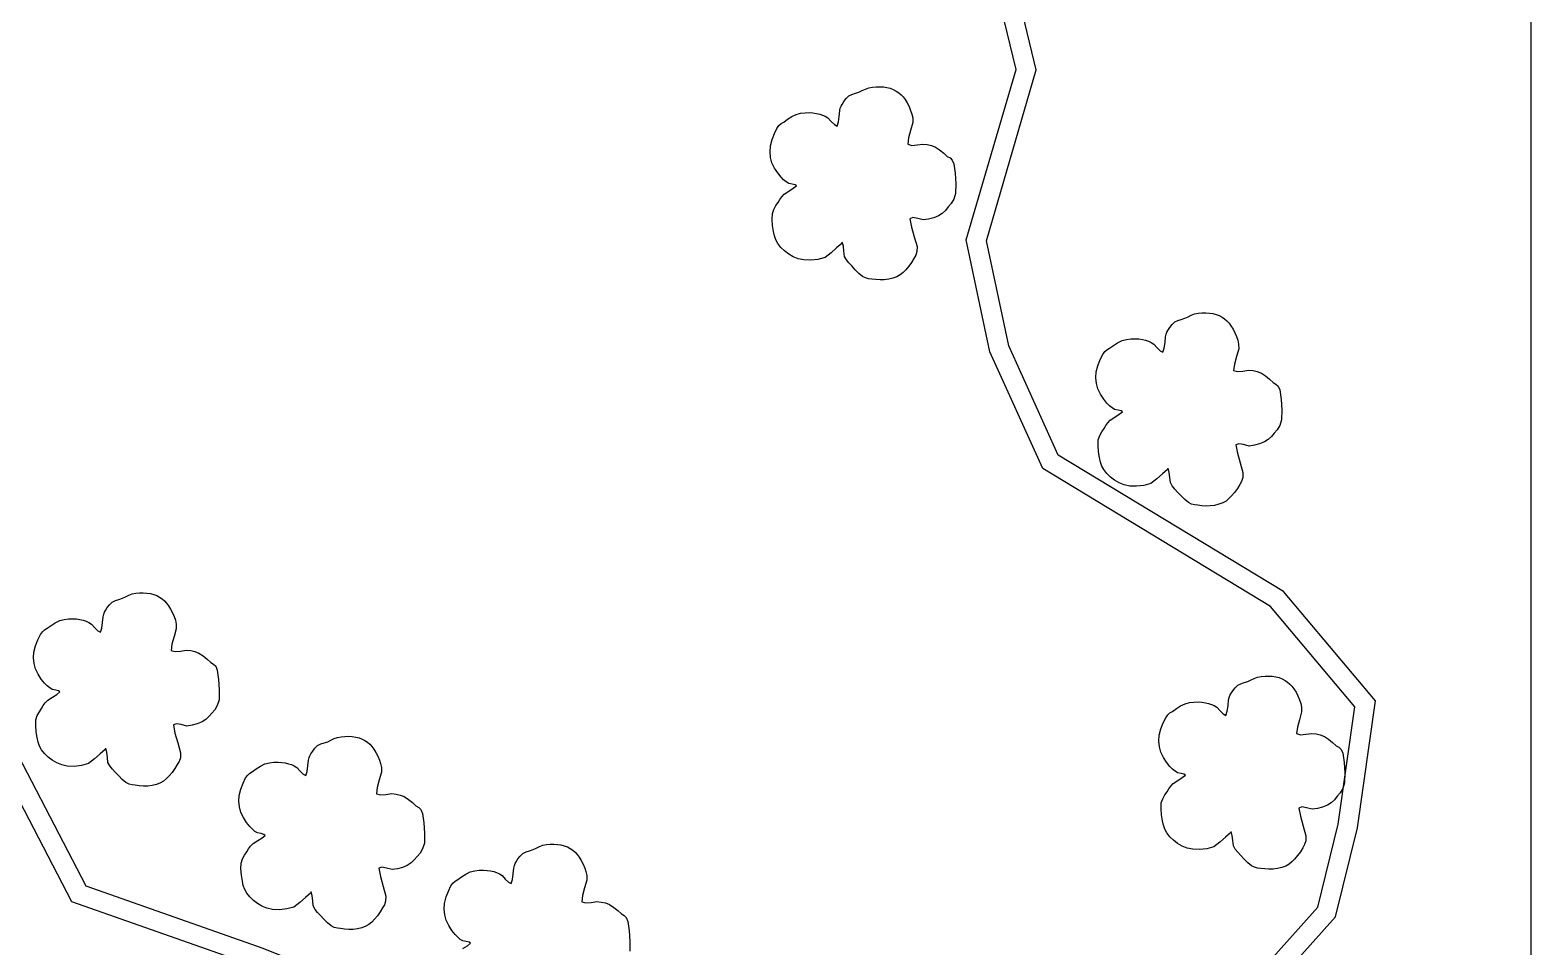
# Model space of a CAD drawing. Header units: millimetres. Extents: x 733975 to 738430, y 7821792 to 7824942.
# Drawn here: x 737269.8 to 737500, y 7823454.3 to 7823595 of the extents above; entities that cross this region are included whole.
import ezdxf

# ---------------------------------------------------------------- set-up
doc = ezdxf.new("R2010")
doc.units = ezdxf.units.MM
doc.linetypes.add('CONTINUO', pattern=[0])
for name, color, linetype in [("CURSOS_D'AGUA", 174, 'Continuous'), ('MALHA', 8, 'Continuous'), ('MATO', 3, 'Continuous')]:
    doc.layers.add(name, color=color, linetype=linetype)

msp = doc.modelspace()

# ---------------------------------------------------------------- linework, layer by layer
at = {"layer": "CURSOS_D'AGUA", "color": 174, "linetype": 'Continuous'}
for points in [[(737472.5, 7823224.06), (737481.73, 7823238.42), (737479.7, 7823252.69), (737423.23, 7823311.79), (737423.33, 7823317.38), (737426.91, 7823340.08), (737434.05, 7823376.95), (737450.57, 7823437.19), (737470.03, 7823458.97), (737473.38, 7823472.61), (737476.14, 7823492.1), (737462.04, 7823508.86), (737427.45, 7823529.81), (737419.88, 7823546.57), (737416.46, 7823562.71), (737424.11, 7823588.92), (737420.01, 7823605.94), (737420.49, 7823616.6), (737424.37, 7823635.25), (737427.14, 7823653.08)], [(737264.39, 7823490.43), (737278.3, 7823463.71), (737305.47, 7823454.12), (737323.82, 7823446.78), (737332.53, 7823434.58), (737348.14, 7823417.33), (737375.54, 7823411.67), (737370.12, 7823384.72), (737383.31, 7823365.21), (737396.11, 7823343.35), (737420.84, 7823319.75), (737423.95, 7823340.59), (737431.12, 7823377.63), (737447.87, 7823438.67), (737467.3, 7823460.42), (737470.43, 7823473.18), (737472.98, 7823491.19), (737460.06, 7823506.55), (737425.1, 7823527.73), (737417.01, 7823545.63), (737413.37, 7823562.82), (737421.01, 7823588.99), (737416.99, 7823605.65)], [(737471.01, 7823227.31), (737478.6, 7823239.1), (737476.86, 7823251.31), (737420.2, 7823310.61), (737420.3, 7823316.12), (737393.73, 7823341.47), (737380.77, 7823363.61), (737366.93, 7823384.08), (737372.01, 7823409.33), (737346.57, 7823414.59), (737330.19, 7823432.69), (737321.89, 7823444.32), (737304.41, 7823451.31), (737276.18, 7823461.27), (737262.32, 7823487.89)]]:
    msp.add_lwpolyline(points, dxfattribs=at)
at = {"layer": 'MALHA', "color": 8}
msp.add_lwpolyline([(737500, 7824791.84), (737500, 7822459), (737500, 7822246.79)], dxfattribs=at)
at = {"layer": 'MATO', "color": 94, "linetype": 'CONTINUO'}
for points in [[(737394.27, 7823562.28, 0), (737393.49, 7823561.61, 0), (737392.64, 7823560.85, 0), (737391.71, 7823560.13, 0), (737390.62, 7823559.83, 0), (737389.52, 7823559.72, 0), (737388.45, 7823559.76, 0), (737387.59, 7823559.94, 0), (737386.82, 7823560.25, 0), (737386.14, 7823560.66, 0), (737385.5, 7823561.14, 0), (737384.95, 7823561.68, 0), (737384.49, 7823562.27, 0), (737384.18, 7823562.83, 0), (737383.96, 7823563.44, 0), (737383.81, 7823564.12, 0), (737383.67, 7823565.03, 0), (737383.6, 7823565.97, 0), (737383.63, 7823566.86, 0), (737383.86, 7823567.52, 0), (737384.16, 7823568.09, 0), (737384.52, 7823568.59, 0), (737384.78, 7823569.04, 0), (737385.08, 7823569.46, 0), (737385.45, 7823569.86, 0), (737386.17, 7823570.33, 0), (737386.84, 7823570.76, 0), (737387.32, 7823571.13, 0), (737387.11, 7823571.28, 0), (737386.68, 7823571.39, 0), (737386.13, 7823571.51, 0), (737385.75, 7823571.74, 0), (737385.36, 7823572.06, 0), (737384.96, 7823572.48, 0), (737384.45, 7823573.11, 0), (737383.98, 7823573.85, 0), (737383.57, 7823574.66, 0), (737383.36, 7823575.49, 0), (737383.28, 7823576.36, 0), (737383.33, 7823577.25, 0), (737383.58, 7823578.23, 0), (737383.93, 7823579.16, 0), (737384.32, 7823579.95, 0), (737384.63, 7823580.37, 0), (737384.97, 7823580.67, 0), (737385.37, 7823580.92, 0), (737385.95, 7823581.34, 0), (737386.6, 7823581.75, 0), (737387.28, 7823582.09, 0), (737387.96, 7823582.26, 0), (737388.64, 7823582.34, 0), (737389.29, 7823582.36, 0), (737389.86, 7823582.33, 0), (737390.4, 7823582.25, 0), (737390.89, 7823582.13, 0), (737391.33, 7823581.99, 0), (737391.74, 7823581.8, 0), (737392.16, 7823581.54, 0), (737392.66, 7823580.99, 0), (737393.14, 7823580.53, 0), (737393.55, 7823580.3, 0), (737393.75, 7823580.94, 0), (737393.88, 7823581.79, 0), (737393.97, 7823582.67, 0), (737394.05, 7823583.06, 0), (737394.16, 7823583.35, 0), (737394.32, 7823583.62, 0), (737394.6, 7823584.07, 0), (737394.95, 7823584.52, 0), (737395.36, 7823584.93, 0), (737395.84, 7823585.16, 0), (737396.37, 7823585.34, 0), (737396.9, 7823585.5, 0), (737397.4, 7823585.74, 0), (737397.9, 7823585.97, 0), (737398.41, 7823586.17, 0), (737398.97, 7823586.27, 0), (737399.54, 7823586.32, 0), (737400.11, 7823586.33, 0), (737400.66, 7823586.3, 0), (737401.2, 7823586.22, 0), (737401.71, 7823586.1, 0), (737402.18, 7823585.91, 0), (737402.62, 7823585.68, 0), (737403.02, 7823585.41, 0), (737403.37, 7823585.11, 0), (737403.69, 7823584.77, 0), (737403.99, 7823584.36, 0), (737404.3, 7823583.85, 0), (737404.59, 7823583.29, 0), (737404.83, 7823582.69, 0), (737405.03, 7823582.15, 0), (737405.15, 7823581.55, 0), (737405.17, 7823580.83, 0), (737404.82, 7823579.64, 0), (737404.51, 7823578.48, 0), (737404.39, 7823577.51, 0), (737405, 7823577.34, 0), (737405.82, 7823577.4, 0), (737406.72, 7823577.54, 0), (737407.39, 7823577.47, 0), (737408.03, 7823577.32, 0), (737408.64, 7823577.08, 0), (737409.29, 7823576.65, 0), (737409.91, 7823576.15, 0), (737410.46, 7823575.64, 0), (737410.88, 7823575.41, 0), (737411.21, 7823575.08, 0), (737411.46, 7823574.5, 0), (737411.67, 7823573.06, 0), (737411.77, 7823571.46, 0), (737411.73, 7823569.93, 0), (737411.46, 7823569.06, 0), (737411.08, 7823568.4, 0), (737410.61, 7823567.88, 0), (737410.18, 7823567.35, 0), (737409.69, 7823566.89, 0), (737409.13, 7823566.52, 0), (737408.38, 7823566.22, 0), (737407.59, 7823566.02, 0), (737406.78, 7823565.89, 0), (737405.92, 7823566.12, 0), (737405.2, 7823566.25, 0), (737404.73, 7823566.07, 0), (737404.98, 7823564.8, 0), (737405.4, 7823563.3, 0), (737405.83, 7823561.81, 0), (737405.79, 7823561.04, 0), (737405.61, 7823560.47, 0), (737405.32, 7823559.99, 0), (737404.96, 7823559.37, 0), (737404.54, 7823558.79, 0), (737404.09, 7823558.25, 0), (737403.67, 7823557.82, 0), (737403.23, 7823557.46, 0), (737402.73, 7823557.17, 0), (737402.12, 7823556.95, 0), (737401.47, 7823556.79, 0), (737400.8, 7823556.7, 0), (737400.14, 7823556.68, 0), (737399.5, 7823556.73, 0), (737398.89, 7823556.81, 0), (737398.39, 7823556.87, 0), (737397.92, 7823556.99, 0), (737397.45, 7823557.22, 0), (737396.89, 7823557.69, 0), (737396.33, 7823558.25, 0), (737395.81, 7823558.83, 0), (737395.36, 7823559.29, 0), (737394.99, 7823559.77, 0), (737394.69, 7823560.29, 0), (737394.6, 7823561.09, 0), (737394.52, 7823561.86, 0), (737394.35, 7823562.5, 0)], [(737444.26, 7823527.58, 0), (737443.48, 7823526.91, 0), (737442.63, 7823526.15, 0), (737441.7, 7823525.43, 0), (737440.61, 7823525.14, 0), (737439.51, 7823525.02, 0), (737438.45, 7823525.06, 0), (737437.58, 7823525.24, 0), (737436.81, 7823525.55, 0), (737436.13, 7823525.96, 0), (737435.49, 7823526.44, 0), (737434.94, 7823526.99, 0), (737434.48, 7823527.57, 0), (737434.17, 7823528.13, 0), (737433.95, 7823528.74, 0), (737433.81, 7823529.43, 0), (737433.66, 7823530.33, 0), (737433.59, 7823531.27, 0), (737433.62, 7823532.16, 0), (737433.85, 7823532.82, 0), (737434.16, 7823533.39, 0), (737434.51, 7823533.89, 0), (737434.77, 7823534.34, 0), (737435.07, 7823534.76, 0), (737435.44, 7823535.16, 0), (737436.16, 7823535.63, 0), (737436.84, 7823536.07, 0), (737437.32, 7823536.43, 0), (737437.11, 7823536.59, 0), (737436.67, 7823536.69, 0), (737436.12, 7823536.81, 0), (737435.74, 7823537.04, 0), (737435.35, 7823537.36, 0), (737434.95, 7823537.78, 0), (737434.45, 7823538.41, 0), (737433.97, 7823539.15, 0), (737433.57, 7823539.96, 0), (737433.35, 7823540.8, 0), (737433.27, 7823541.66, 0), (737433.32, 7823542.56, 0), (737433.57, 7823543.53, 0), (737433.92, 7823544.46, 0), (737434.32, 7823545.26, 0), (737434.62, 7823545.68, 0), (737434.96, 7823545.97, 0), (737435.36, 7823546.22, 0), (737435.94, 7823546.64, 0), (737436.59, 7823547.05, 0), (737437.27, 7823547.39, 0), (737437.96, 7823547.56, 0), (737438.63, 7823547.65, 0), (737439.28, 7823547.66, 0), (737439.86, 7823547.63, 0), (737440.39, 7823547.55, 0), (737440.88, 7823547.43, 0), (737441.32, 7823547.29, 0), (737441.74, 7823547.1, 0), (737442.15, 7823546.84, 0), (737442.66, 7823546.29, 0), (737443.13, 7823545.83, 0), (737443.54, 7823545.6, 0), (737443.74, 7823546.24, 0), (737443.87, 7823547.09, 0), (737443.96, 7823547.97, 0), (737444.05, 7823548.36, 0), (737444.16, 7823548.65, 0), (737444.31, 7823548.92, 0), (737444.59, 7823549.37, 0), (737444.94, 7823549.83, 0), (737445.35, 7823550.24, 0), (737445.84, 7823550.47, 0), (737446.36, 7823550.64, 0), (737446.9, 7823550.8, 0), (737447.39, 7823551.04, 0), (737447.89, 7823551.28, 0), (737448.4, 7823551.47, 0), (737448.96, 7823551.57, 0), (737449.53, 7823551.62, 0), (737450.1, 7823551.63, 0), (737450.66, 7823551.6, 0), (737451.19, 7823551.52, 0), (737451.71, 7823551.4, 0), (737452.18, 7823551.21, 0), (737452.61, 7823550.98, 0), (737453.01, 7823550.71, 0), (737453.36, 7823550.41, 0), (737453.68, 7823550.07, 0), (737453.98, 7823549.66, 0), (737454.29, 7823549.15, 0), (737454.58, 7823548.59, 0), (737454.83, 7823547.99, 0), (737455.02, 7823547.45, 0), (737455.14, 7823546.85, 0), (737455.16, 7823546.13, 0), (737454.82, 7823544.95, 0), (737454.51, 7823543.78, 0), (737454.39, 7823542.81, 0), (737454.99, 7823542.64, 0), (737455.81, 7823542.7, 0), (737456.71, 7823542.84, 0), (737457.38, 7823542.77, 0), (737458.02, 7823542.62, 0), (737458.64, 7823542.38, 0), (737459.29, 7823541.95, 0), (737459.9, 7823541.46, 0), (737460.45, 7823540.95, 0), (737460.87, 7823540.71, 0), (737461.2, 7823540.38, 0), (737461.45, 7823539.8, 0), (737461.66, 7823538.36, 0), (737461.76, 7823536.76, 0), (737461.73, 7823535.23, 0), (737461.46, 7823534.36, 0), (737461.07, 7823533.7, 0), (737460.61, 7823533.18, 0), (737460.18, 7823532.65, 0), (737459.69, 7823532.19, 0), (737459.12, 7823531.82, 0), (737458.38, 7823531.53, 0), (737457.58, 7823531.32, 0), (737456.78, 7823531.19, 0), (737455.92, 7823531.42, 0), (737455.2, 7823531.55, 0), (737454.72, 7823531.37, 0), (737454.97, 7823530.11, 0), (737455.4, 7823528.6, 0), (737455.82, 7823527.11, 0), (737455.79, 7823526.35, 0), (737455.61, 7823525.77, 0), (737455.32, 7823525.29, 0), (737454.96, 7823524.67, 0), (737454.54, 7823524.09, 0), (737454.08, 7823523.55, 0), (737453.67, 7823523.12, 0), (737453.22, 7823522.76, 0), (737452.72, 7823522.47, 0), (737452.12, 7823522.25, 0), (737451.46, 7823522.09, 0), (737450.79, 7823522, 0), (737450.13, 7823521.98, 0), (737449.49, 7823522.03, 0), (737448.88, 7823522.11, 0), (737448.38, 7823522.17, 0), (737447.91, 7823522.3, 0), (737447.45, 7823522.52, 0), (737446.88, 7823522.99, 0), (737446.33, 7823523.55, 0), (737445.8, 7823524.14, 0), (737445.36, 7823524.59, 0), (737444.98, 7823525.07, 0), (737444.68, 7823525.59, 0), (737444.6, 7823526.39, 0), (737444.51, 7823527.16, 0), (737444.34, 7823527.8, 0)], [(737281.28, 7823484.61, 0), (737280.5, 7823483.94, 0), (737279.65, 7823483.17, 0), (737278.72, 7823482.46, 0), (737277.64, 7823482.16, 0), (737276.53, 7823482.04, 0), (737275.47, 7823482.09, 0), (737274.61, 7823482.27, 0), (737273.84, 7823482.58, 0), (737273.15, 7823482.99, 0), (737272.51, 7823483.47, 0), (737271.96, 7823484.01, 0), (737271.51, 7823484.6, 0), (737271.2, 7823485.16, 0), (737270.98, 7823485.77, 0), (737270.83, 7823486.45, 0), (737270.68, 7823487.36, 0), (737270.62, 7823488.29, 0), (737270.64, 7823489.19, 0), (737270.87, 7823489.85, 0), (737271.18, 7823490.42, 0), (737271.53, 7823490.91, 0), (737271.79, 7823491.37, 0), (737272.09, 7823491.79, 0), (737272.47, 7823492.19, 0), (737273.18, 7823492.66, 0), (737273.86, 7823493.09, 0), (737274.34, 7823493.46, 0), (737274.13, 7823493.61, 0), (737273.69, 7823493.72, 0), (737273.15, 7823493.84, 0), (737272.77, 7823494.07, 0), (737272.38, 7823494.38, 0), (737271.97, 7823494.81, 0), (737271.47, 7823495.44, 0), (737270.99, 7823496.18, 0), (737270.59, 7823496.99, 0), (737270.38, 7823497.82, 0), (737270.29, 7823498.69, 0), (737270.34, 7823499.58, 0), (737270.59, 7823500.56, 0), (737270.94, 7823501.48, 0), (737271.34, 7823502.28, 0), (737271.64, 7823502.7, 0), (737271.98, 7823503, 0), (737272.39, 7823503.25, 0), (737272.97, 7823503.67, 0), (737273.61, 7823504.07, 0), (737274.3, 7823504.42, 0), (737274.98, 7823504.59, 0), (737275.65, 7823504.67, 0), (737276.3, 7823504.69, 0), (737276.88, 7823504.66, 0), (737277.41, 7823504.58, 0), (737277.91, 7823504.46, 0), (737278.34, 7823504.32, 0), (737278.76, 7823504.13, 0), (737279.17, 7823503.87, 0), (737279.68, 7823503.32, 0), (737280.15, 7823502.85, 0), (737280.56, 7823502.63, 0), (737280.77, 7823503.27, 0), (737280.89, 7823504.12, 0), (737280.98, 7823505, 0), (737281.07, 7823505.39, 0), (737281.18, 7823505.68, 0), (737281.34, 7823505.95, 0), (737281.61, 7823506.4, 0), (737281.96, 7823506.85, 0), (737282.37, 7823507.26, 0), (737282.86, 7823507.49, 0), (737283.38, 7823507.67, 0), (737283.92, 7823507.83, 0), (737284.41, 7823508.07, 0), (737284.91, 7823508.3, 0), (737285.43, 7823508.5, 0), (737285.99, 7823508.6, 0), (737286.56, 7823508.65, 0), (737287.12, 7823508.65, 0), (737287.68, 7823508.62, 0), (737288.22, 7823508.55, 0), (737288.73, 7823508.43, 0), (737289.2, 7823508.24, 0), (737289.63, 7823508.01, 0), (737290.03, 7823507.74, 0), (737290.38, 7823507.44, 0), (737290.7, 7823507.1, 0), (737291, 7823506.69, 0), (737291.32, 7823506.18, 0), (737291.6, 7823505.62, 0), (737291.85, 7823505.02, 0), (737292.05, 7823504.48, 0), (737292.16, 7823503.87, 0), (737292.18, 7823503.15, 0), (737291.84, 7823501.97, 0), (737291.53, 7823500.81, 0), (737291.41, 7823499.84, 0), (737292.01, 7823499.67, 0), (737292.83, 7823499.73, 0), (737293.74, 7823499.87, 0), (737294.41, 7823499.8, 0), (737295.04, 7823499.65, 0), (737295.66, 7823499.41, 0), (737296.31, 7823498.98, 0), (737296.92, 7823498.48, 0), (737297.47, 7823497.97, 0), (737297.89, 7823497.74, 0), (737298.23, 7823497.4, 0), (737298.48, 7823496.82, 0), (737298.68, 7823495.39, 0), (737298.78, 7823493.79, 0), (737298.75, 7823492.25, 0), (737298.48, 7823491.38, 0), (737298.09, 7823490.72, 0), (737297.63, 7823490.21, 0), (737297.2, 7823489.68, 0), (737296.71, 7823489.22, 0), (737296.14, 7823488.85, 0), (737295.4, 7823488.55, 0), (737294.6, 7823488.34, 0), (737293.8, 7823488.22, 0), (737292.94, 7823488.45, 0), (737292.22, 7823488.58, 0), (737291.74, 7823488.4, 0), (737291.99, 7823487.13, 0), (737292.42, 7823485.63, 0), (737292.84, 7823484.13, 0), (737292.81, 7823483.37, 0), (737292.63, 7823482.8, 0), (737292.34, 7823482.32, 0), (737291.98, 7823481.7, 0), (737291.56, 7823481.11, 0), (737291.1, 7823480.58, 0), (737290.69, 7823480.15, 0), (737290.24, 7823479.79, 0), (737289.75, 7823479.5, 0), (737289.14, 7823479.27, 0), (737288.49, 7823479.12, 0), (737287.82, 7823479.02, 0), (737287.15, 7823479.01, 0), (737286.51, 7823479.05, 0), (737285.9, 7823479.14, 0), (737285.41, 7823479.2, 0), (737284.94, 7823479.32, 0), (737284.47, 7823479.55, 0), (737283.91, 7823480.02, 0), (737283.35, 7823480.57, 0), (737282.82, 7823481.16, 0), (737282.38, 7823481.62, 0), (737282, 7823482.1, 0), (737281.7, 7823482.62, 0), (737281.62, 7823483.42, 0), (737281.53, 7823484.19, 0), (737281.36, 7823484.83, 0)], [(737453.92, 7823471.84, 0), (737453.15, 7823471.17, 0), (737452.29, 7823470.41, 0), (737451.36, 7823469.69, 0), (737450.28, 7823469.39, 0), (737449.17, 7823469.28, 0), (737448.11, 7823469.32, 0), (737447.25, 7823469.5, 0), (737446.48, 7823469.81, 0), (737445.79, 7823470.22, 0), (737445.16, 7823470.7, 0), (737444.6, 7823471.24, 0), (737444.15, 7823471.83, 0), (737443.84, 7823472.39, 0), (737443.62, 7823473, 0), (737443.47, 7823473.68, 0), (737443.32, 7823474.59, 0), (737443.26, 7823475.53, 0), (737443.28, 7823476.42, 0), (737443.51, 7823477.08, 0), (737443.82, 7823477.65, 0), (737444.17, 7823478.15, 0), (737444.43, 7823478.6, 0), (737444.73, 7823479.02, 0), (737445.11, 7823479.42, 0), (737445.82, 7823479.89, 0), (737446.5, 7823480.32, 0), (737446.98, 7823480.69, 0), (737446.77, 7823480.84, 0), (737446.34, 7823480.95, 0), (737445.79, 7823481.07, 0), (737445.41, 7823481.3, 0), (737445.02, 7823481.62, 0), (737444.61, 7823482.04, 0), (737444.11, 7823482.67, 0), (737443.63, 7823483.41, 0), (737443.23, 7823484.22, 0), (737443.02, 7823485.05, 0), (737442.93, 7823485.92, 0), (737442.98, 7823486.81, 0), (737443.23, 7823487.79, 0), (737443.58, 7823488.72, 0), (737443.98, 7823489.51, 0), (737444.28, 7823489.93, 0), (737444.62, 7823490.23, 0), (737445.03, 7823490.48, 0), (737445.61, 7823490.9, 0), (737446.25, 7823491.31, 0), (737446.94, 7823491.65, 0), (737447.62, 7823491.82, 0), (737448.29, 7823491.9, 0), (737448.94, 7823491.92, 0), (737449.52, 7823491.89, 0), (737450.05, 7823491.81, 0), (737450.55, 7823491.69, 0), (737450.98, 7823491.55, 0), (737451.4, 7823491.36, 0), (737451.81, 7823491.1, 0), (737452.32, 7823490.55, 0), (737452.8, 7823490.09, 0), (737453.2, 7823489.86, 0), (737453.41, 7823490.5, 0), (737453.53, 7823491.35, 0), (737453.62, 7823492.23, 0), (737453.71, 7823492.62, 0), (737453.82, 7823492.91, 0), (737453.98, 7823493.18, 0), (737454.25, 7823493.63, 0), (737454.6, 7823494.08, 0), (737455.01, 7823494.49, 0), (737455.5, 7823494.72, 0), (737456.02, 7823494.9, 0), (737456.56, 7823495.06, 0), (737457.06, 7823495.3, 0), (737457.56, 7823495.53, 0), (737458.07, 7823495.73, 0), (737458.63, 7823495.83, 0), (737459.2, 7823495.88, 0), (737459.76, 7823495.89, 0), (737460.32, 7823495.86, 0), (737460.86, 7823495.78, 0), (737461.37, 7823495.66, 0), (737461.84, 7823495.47, 0), (737462.27, 7823495.24, 0), (737462.67, 7823494.97, 0), (737463.02, 7823494.67, 0), (737463.34, 7823494.33, 0), (737463.64, 7823493.92, 0), (737463.96, 7823493.41, 0), (737464.24, 7823492.85, 0), (737464.49, 7823492.25, 0), (737464.69, 7823491.71, 0), (737464.8, 7823491.11, 0), (737464.82, 7823490.39, 0), (737464.48, 7823489.2, 0), (737464.17, 7823488.04, 0), (737464.05, 7823487.07, 0), (737464.65, 7823486.9, 0), (737465.47, 7823486.96, 0), (737466.38, 7823487.1, 0), (737467.05, 7823487.03, 0), (737467.68, 7823486.88, 0), (737468.3, 7823486.64, 0), (737468.95, 7823486.21, 0), (737469.56, 7823485.71, 0), (737470.11, 7823485.2, 0), (737470.53, 7823484.97, 0), (737470.87, 7823484.64, 0), (737471.12, 7823484.06, 0), (737471.32, 7823482.62, 0), (737471.42, 7823481.02, 0), (737471.39, 7823479.49, 0), (737471.12, 7823478.62, 0), (737470.73, 7823477.96, 0), (737470.27, 7823477.44, 0), (737469.84, 7823476.91, 0), (737469.35, 7823476.45, 0), (737468.78, 7823476.08, 0), (737468.04, 7823475.78, 0), (737467.24, 7823475.58, 0), (737466.44, 7823475.45, 0), (737465.58, 7823475.68, 0), (737464.86, 7823475.81, 0), (737464.38, 7823475.63, 0), (737464.63, 7823474.37, 0), (737465.06, 7823472.86, 0), (737465.48, 7823471.37, 0), (737465.45, 7823470.61, 0), (737465.27, 7823470.03, 0), (737464.98, 7823469.55, 0), (737464.62, 7823468.93, 0), (737464.2, 7823468.35, 0), (737463.74, 7823467.81, 0), (737463.33, 7823467.38, 0), (737462.88, 7823467.02, 0), (737462.39, 7823466.73, 0), (737461.78, 7823466.51, 0), (737461.13, 7823466.35, 0), (737460.46, 7823466.26, 0), (737459.79, 7823466.24, 0), (737459.15, 7823466.29, 0), (737458.54, 7823466.37, 0), (737458.05, 7823466.43, 0), (737457.58, 7823466.55, 0), (737457.11, 7823466.78, 0), (737456.55, 7823467.25, 0), (737455.99, 7823467.81, 0), (737455.46, 7823468.39, 0), (737455.02, 7823468.85, 0), (737454.64, 7823469.33, 0), (737454.35, 7823469.85, 0), (737454.26, 7823470.65, 0), (737454.17, 7823471.42, 0), (737454, 7823472.06, 0)], [(737312.78, 7823462.6, 0), (737312, 7823461.93, 0), (737311.15, 7823461.16, 0), (737310.22, 7823460.45, 0), (737309.13, 7823460.15, 0), (737308.02, 7823460.04, 0), (737306.96, 7823460.08, 0), (737306.1, 7823460.26, 0), (737305.33, 7823460.57, 0), (737304.65, 7823460.98, 0), (737304.01, 7823461.46, 0), (737303.46, 7823462, 0), (737303, 7823462.59, 0), (737302.69, 7823463.15, 0), (737302.47, 7823463.76, 0), (737302.32, 7823464.44, 0), (737302.18, 7823465.35, 0), (737302.11, 7823466.29, 0), (737302.14, 7823467.18, 0), (737302.36, 7823467.84, 0), (737302.67, 7823468.41, 0), (737303.02, 7823468.9, 0), (737303.29, 7823469.36, 0), (737303.59, 7823469.78, 0), (737303.96, 7823470.18, 0), (737304.68, 7823470.65, 0), (737305.35, 7823471.08, 0), (737305.83, 7823471.45, 0), (737305.62, 7823471.6, 0), (737305.19, 7823471.71, 0), (737304.64, 7823471.83, 0), (737304.26, 7823472.06, 0), (737303.87, 7823472.38, 0), (737303.47, 7823472.8, 0), (737302.96, 7823473.43, 0), (737302.48, 7823474.17, 0), (737302.08, 7823474.98, 0), (737301.87, 7823475.81, 0), (737301.78, 7823476.68, 0), (737301.83, 7823477.57, 0), (737302.09, 7823478.55, 0), (737302.43, 7823479.48, 0), (737302.83, 7823480.27, 0), (737303.14, 7823480.69, 0), (737303.47, 7823480.99, 0), (737303.88, 7823481.24, 0), (737304.46, 7823481.66, 0), (737305.1, 7823482.07, 0), (737305.79, 7823482.41, 0), (737306.47, 7823482.58, 0), (737307.15, 7823482.66, 0), (737307.8, 7823482.68, 0), (737308.37, 7823482.65, 0), (737308.91, 7823482.57, 0), (737309.4, 7823482.45, 0), (737309.84, 7823482.31, 0), (737310.25, 7823482.12, 0), (737310.67, 7823481.86, 0), (737311.17, 7823481.31, 0), (737311.65, 7823480.84, 0), (737312.06, 7823480.62, 0), (737312.26, 7823481.26, 0), (737312.39, 7823482.11, 0), (737312.47, 7823482.99, 0), (737312.56, 7823483.38, 0), (737312.67, 7823483.67, 0), (737312.83, 7823483.94, 0), (737313.11, 7823484.39, 0), (737313.46, 7823484.84, 0), (737313.87, 7823485.25, 0), (737314.35, 7823485.48, 0), (737314.87, 7823485.66, 0), (737315.41, 7823485.82, 0), (737315.91, 7823486.06, 0), (737316.41, 7823486.29, 0), (737316.92, 7823486.49, 0), (737317.48, 7823486.59, 0), (737318.05, 7823486.64, 0), (737318.62, 7823486.65, 0), (737319.17, 7823486.62, 0), (737319.71, 7823486.54, 0), (737320.22, 7823486.42, 0), (737320.69, 7823486.23, 0), (737321.13, 7823486, 0), (737321.53, 7823485.73, 0), (737321.88, 7823485.43, 0), (737322.2, 7823485.09, 0), (737322.49, 7823484.68, 0), (737322.81, 7823484.17, 0), (737323.1, 7823483.61, 0), (737323.34, 7823483.01, 0), (737323.54, 7823482.47, 0), (737323.66, 7823481.87, 0), (737323.67, 7823481.15, 0), (737323.33, 7823479.96, 0), (737323.02, 7823478.8, 0), (737322.9, 7823477.83, 0), (737323.51, 7823477.66, 0), (737324.33, 7823477.72, 0), (737325.23, 7823477.86, 0), (737325.9, 7823477.79, 0), (737326.54, 7823477.64, 0), (737327.15, 7823477.4, 0), (737327.8, 7823476.97, 0), (737328.42, 7823476.47, 0), (737328.96, 7823475.96, 0), (737329.39, 7823475.73, 0), (737329.72, 7823475.4, 0), (737329.97, 7823474.82, 0), (737330.18, 7823473.38, 0), (737330.27, 7823471.78, 0), (737330.24, 7823470.25, 0), (737329.97, 7823469.37, 0), (737329.59, 7823468.72, 0), (737329.12, 7823468.2, 0), (737328.69, 7823467.67, 0), (737328.2, 7823467.21, 0), (737327.63, 7823466.84, 0), (737326.89, 7823466.54, 0), (737326.1, 7823466.33, 0), (737325.29, 7823466.21, 0), (737324.43, 7823466.44, 0), (737323.71, 7823466.57, 0), (737323.24, 7823466.39, 0), (737323.49, 7823465.12, 0), (737323.91, 7823463.62, 0), (737324.33, 7823462.13, 0), (737324.3, 7823461.36, 0), (737324.12, 7823460.79, 0), (737323.83, 7823460.31, 0), (737323.47, 7823459.69, 0), (737323.05, 7823459.11, 0), (737322.6, 7823458.57, 0), (737322.18, 7823458.14, 0), (737321.73, 7823457.78, 0), (737321.24, 7823457.49, 0), (737320.63, 7823457.26, 0), (737319.98, 7823457.11, 0), (737319.31, 7823457.02, 0), (737318.65, 7823457, 0), (737318, 7823457.05, 0), (737317.4, 7823457.13, 0), (737316.9, 7823457.19, 0), (737316.43, 7823457.31, 0), (737315.96, 7823457.54, 0), (737315.4, 7823458.01, 0), (737314.84, 7823458.57, 0), (737314.32, 7823459.15, 0), (737313.87, 7823459.61, 0), (737313.5, 7823460.09, 0), (737313.2, 7823460.61, 0), (737313.11, 7823461.41, 0), (737313.03, 7823462.18, 0), (737312.86, 7823462.82, 0)], [(737336.17, 7823454.08, 0), (737336.84, 7823454.52, 0), (737337.33, 7823454.89, 0), (737337.12, 7823455.04, 0), (737336.68, 7823455.15, 0), (737336.13, 7823455.27, 0), (737335.75, 7823455.49, 0), (737335.36, 7823455.81, 0), (737334.96, 7823456.24, 0), (737334.46, 7823456.87, 0), (737333.98, 7823457.6, 0), (737333.58, 7823458.41, 0), (737333.36, 7823459.25, 0), (737333.28, 7823460.12, 0), (737333.33, 7823461.01, 0), (737333.58, 7823461.99, 0), (737333.93, 7823462.91, 0), (737334.32, 7823463.71, 0), (737334.63, 7823464.13, 0), (737334.97, 7823464.43, 0), (737335.37, 7823464.68, 0), (737335.95, 7823465.1, 0), (737336.6, 7823465.5, 0), (737337.28, 7823465.84, 0), (737337.97, 7823466.01, 0), (737338.64, 7823466.1, 0), (737339.29, 7823466.11, 0), (737339.87, 7823466.08, 0), (737340.4, 7823466.01, 0), (737340.89, 7823465.88, 0), (737341.33, 7823465.74, 0), (737341.75, 7823465.55, 0), (737342.16, 7823465.3, 0), (737342.66, 7823464.75, 0), (737343.14, 7823464.28, 0), (737343.55, 7823464.06, 0), (737343.75, 7823464.69, 0), (737343.88, 7823465.55, 0), (737343.97, 7823466.43, 0), (737344.06, 7823466.81, 0), (737344.16, 7823467.11, 0), (737344.32, 7823467.37, 0), (737344.6, 7823467.83, 0), (737344.95, 7823468.28, 0), (737345.36, 7823468.69, 0), (737345.85, 7823468.92, 0), (737346.37, 7823469.1, 0), (737346.91, 7823469.26, 0), (737347.4, 7823469.5, 0), (737347.9, 7823469.73, 0), (737348.41, 7823469.92, 0), (737348.97, 7823470.03, 0), (737349.54, 7823470.08, 0), (737350.11, 7823470.08, 0), (737350.67, 7823470.05, 0), (737351.2, 7823469.97, 0), (737351.71, 7823469.85, 0), (737352.18, 7823469.67, 0), (737352.62, 7823469.44, 0), (737353.02, 7823469.16, 0), (737353.37, 7823468.87, 0), (737353.69, 7823468.52, 0), (737353.99, 7823468.12, 0), (737354.3, 7823467.61, 0), (737354.59, 7823467.04, 0), (737354.84, 7823466.44, 0), (737355.03, 7823465.91, 0), (737355.15, 7823465.3, 0), (737355.17, 7823464.58, 0), (737354.83, 7823463.4, 0), (737354.52, 7823462.23, 0), (737354.4, 7823461.26, 0), (737355, 7823461.09, 0), (737355.82, 7823461.15, 0), (737356.72, 7823461.3, 0), (737357.39, 7823461.22, 0), (737358.03, 7823461.07, 0), (737358.65, 7823460.84, 0), (737359.3, 7823460.4, 0), (737359.91, 7823459.91, 0), (737360.46, 7823459.4, 0), (737360.88, 7823459.17, 0), (737361.21, 7823458.83, 0), (737361.46, 7823458.25, 0), (737361.67, 7823456.81, 0), (737361.77, 7823455.22, 0), (737361.74, 7823453.68, 0)]]:
    msp.add_polyline3d(points, dxfattribs=at)

doc.saveas('drawing.dxf')
